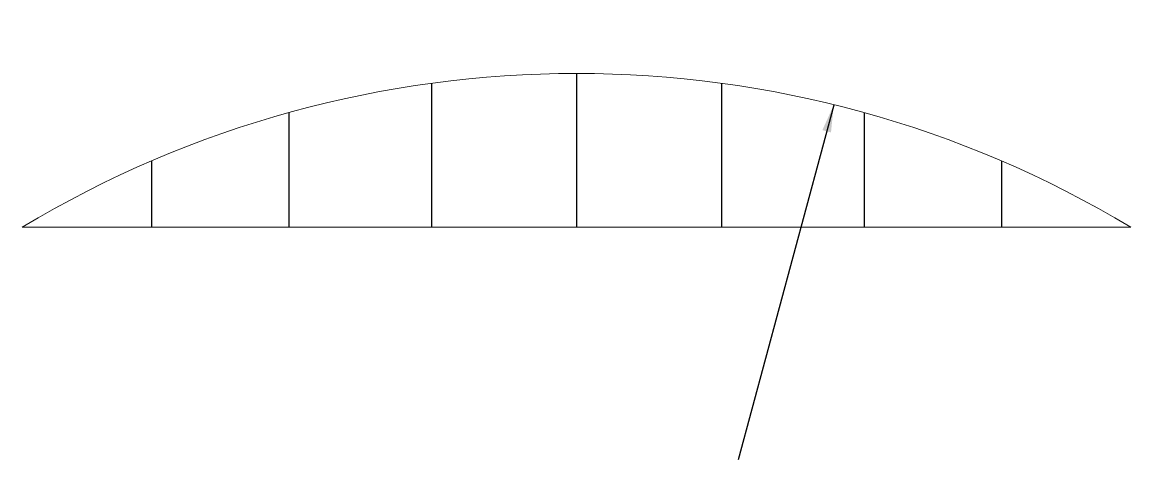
# Model space of a CAD drawing. Header units: millimetres. Extents: x 2777 to 2921, y 1778 to 1834.
import ezdxf

# ---------------------------------------------------------------- set-up
doc = ezdxf.new("R2010")
doc.units = ezdxf.units.MM
doc.layers.add('VMS Kontura', color=7, linetype='Continuous', lineweight=9)
doc.styles.get("Standard").update_dxf_attribs({"font": 'arial.ttf'})
doc.dimstyles.new('AM_ISO$7', dxfattribs={"dimtxt": 3.5, "dimasz": 3.5, "dimexe": 1, "dimexo": 1, "dimgap": 1.5, "dimtad": 1, "dimdsep": 46, "dimtxsty": 'Standard', "dimcen": 0, "dimclrd": 256, "dimclre": 256, "dimclrt": 2, "dimadec": 0, "dimazin": 2, "dimtp": 0.1, "dimtm": 0.1, "dimtfac": 0.71, "dimtdec": 3, "dimtmove": 0, "dimatfit": 3, "dimfxl": 1, "dimlwd": -1, "dimlwe": -1, "dimarcsym": 1})

# ---------------------------------------------------------------- blocks, each defined once
blk = doc.blocks.new('Strelice_8G')
for p, q in [((0, 19.87), (0, 0)), ((-18.77, 18.6), (-18.77, 0)), ((18.77, 18.6), (18.77, 0)), ((-37.2, 14.81), (-37.2, 0)), ((37.2, 14.81), (37.2, 0)), ((-54.95, 8.57), (-54.95, 0)), ((54.95, 8.57), (54.95, 0))]:
    blk.add_line(p, q)
at = {"layer": 'VMS Kontura', "color": 0, "ltscale": 50}
blk.add_line((-71.7, 0), (71.7, 0), dxfattribs=at)
at = {"layer": 'VMS Kontura', "color": 1, "ltscale": 1000}
blk.add_arc((0, -119.38), 139.26, 59.0135, 120.9865, dxfattribs=at)
at = {"flags": 4}
for tag, p, rotation in [('P5', (0.67, 27.16), 90), ('P6', (19.39, 26.11), 90), ('P4', (-18.18, 25.86), 90), ('P3', (-37.09, 21.98), 90), ('P7', (38.6, 22.7), 90), ('P8', (56.34, 16.3), 90), ('P2', (-55.37, 15.54), 90), ('P9', (72.53, 8.78), 90), ('P1', (-71.61, 7.17), 90), ('H4', (1.73, -12.93), 90), ('H1', (-53.67, -12.93), 90), ('H2', (-35.74, -12.93), 90), ('H3', (-17.32, -12.93), 90), ('H5', (20.68, -12.93), 90), ('H6', (38.97, -12.93), 90), ('H7', (56.68, -12.93), 90), ('R', (19.55, -28.29), 74.1686)]:
    blk.add_attdef(tag, p, '', height=2.5, rotation=rotation, dxfattribs=at)
blk.add_leader([(33.27, 15.78), (20.93, -30.04)], dimstyle='AM_ISO$7')

msp = doc.modelspace()

# ---------------------------------------------------------------- block references
msp.add_blockref('Strelice_8G', (2848.82, 1807.71))

doc.saveas('drawing.dxf')
